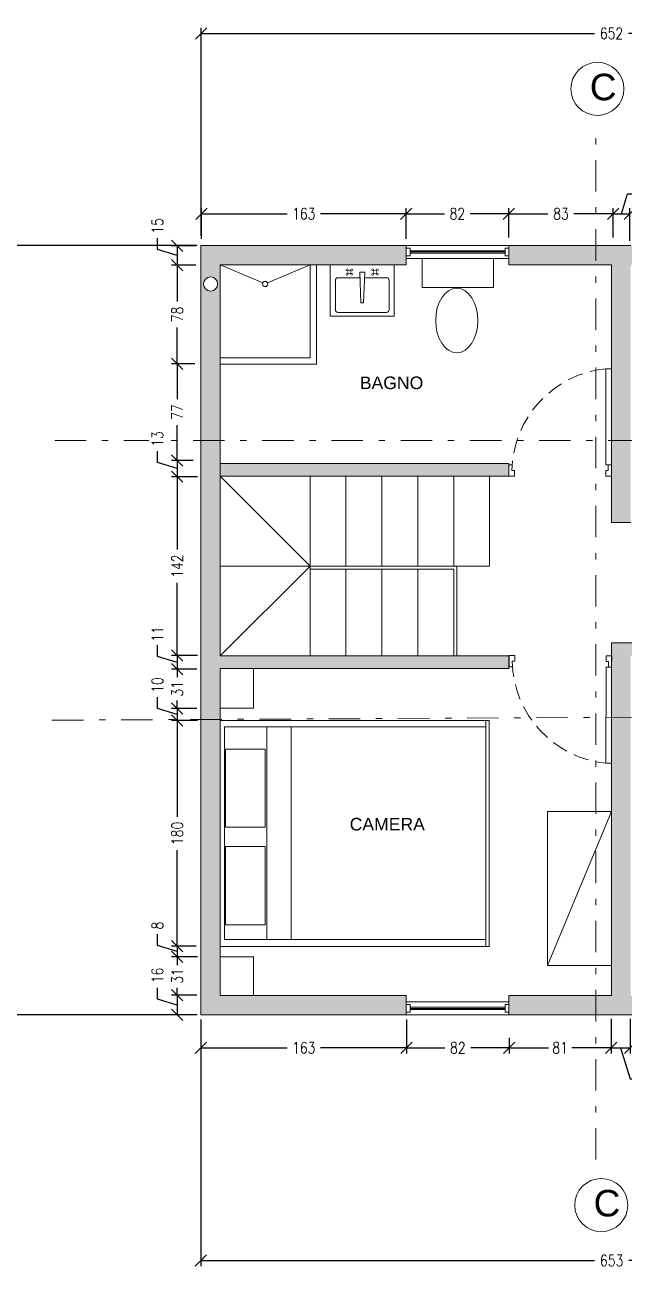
# Model space of a CAD drawing. Header units: inches. Extents: x 27 to 89.7, y 4.6 to 30.4.
# Drawn here: x 69.45 to 78.97, y 8.64 to 28.44 of the extents above; entities that cross this region are included whole.
import ezdxf

# ---------------------------------------------------------------- set-up
doc = ezdxf.new("R2010")
doc.units = ezdxf.units.IN
doc.header["$MEASUREMENT"] = 0
doc.linetypes.add('DASHDOT', pattern=[1, 0.5, -0.25, 0, -0.25])
doc.linetypes.add('HIDDEN', pattern=[0.375, 0.25, -0.125])
doc.layers.get('DEFPOINTS').update_dxf_attribs({"color": 210})
doc.styles.add('E-ROMANS', font='romans.shx', dxfattribs={"width": 0.8})
doc.styles.get("Standard").update_dxf_attribs({"font": 'Arial.ttf'})
doc.dimstyles.new('Copy of E-0050_TICK_18', dxfattribs={"dimscale": 0.001, "dimtxt": 90, "dimasz": 90, "dimexe": 45, "dimexo": 30, "dimgap": 45, "dimtad": 0, "dimlfac": 50, "dimzin": 0, "dimdsep": 46, "dimtxsty": 'E-ROMANS', "dimblk": 'OBLIQUE', "dimblk1": 'OBLIQUE', "dimblk2": 'OBLIQUE', "dimcen": 45, "dimclrd": 256, "dimclre": 256, "dimclrt": 256, "dimadec": 0, "dimazin": 0, "dimtfac": 1, "dimtmove": 1, "dimatfit": 3, "dimldrblk": 'OPEN90', "dimfxl": 1, "dimtfill": 1, "dimtolj": 1, "dimtzin": 0, "dimarcsym": 0})

# ---------------------------------------------------------------- blocks, each defined once
blk = doc.blocks.new('_Oblique')
at = {"color": 0, "linetype": 'ByBlock', "lineweight": -2}
blk.add_line((-0.5, -0.5), (0.5, 0.5), dxfattribs=at)
blk = doc.blocks.new('*D88')
at = {"lineweight": -2, "transparency": 16777216}
for p, q in [((72.188, 24.927), (68.166, 24.927)), ((68.256, 24.927), (68.256, 19.084)), ((68.256, 12.69), (68.256, 18.533)), ((72.188, 12.69), (68.166, 12.69))]:
    blk.add_line(p, q, dxfattribs=at)
at = {"layer": 'DEFPOINTS', "color": 0, "transparency": 16777216}
for p in [(68.256, 24.927), (72.248, 24.927), (72.248, 12.69)]:
    blk.add_point(p, dxfattribs=at)
at = {"lineweight": -2, "transparency": 16777216, "xscale": 0.18, "yscale": 0.18, "zscale": 0.18}
for p, rotation in [((68.256, 24.927), 90), ((68.256, 12.69), 270)]:
    blk.add_blockref('_Oblique', p, dxfattribs=dict(at, rotation=rotation))
at = {"lineweight": 5, "transparency": 16777216, "insert": (68.256, 18.809), "char_height": 0.18, "attachment_point": 5, "rotation": 90, "style": 'E-ROMANS', "bg_fill": 3, "box_fill_scale": 1.25, "bg_fill_color": 256, "bg_fill_true_color": 13158600, "bg_fill_transparency": 0}
blk.add_mtext('\\A1;597', dxfattribs=at)
blk = doc.blocks.new('_Open90')
at = {"color": 0, "linetype": 'ByBlock', "lineweight": -2}
for p, q in [((0, 0), (-1, 0)), ((-0.5, 0.5), (0, 0)), ((0, 0), (-0.5, -0.5))]:
    blk.add_line(p, q, dxfattribs=at)
blk = doc.blocks.new('*D58')
at = {"lineweight": -2, "transparency": 16777216}
for p, q in [((71.556, 24.863), (71.556, 25.043)), ((71.871, 24.768), (71.556, 24.863)), ((72.166, 24.922), (71.781, 24.922)), ((71.871, 24.922), (71.871, 24.615)), ((72.166, 24.615), (71.781, 24.615))]:
    blk.add_line(p, q, dxfattribs=at)
at = {"layer": 'DEFPOINTS', "color": 0, "transparency": 16777216}
for p in [(72.226, 24.922), (71.871, 24.615), (72.226, 24.615)]:
    blk.add_point(p, dxfattribs=at)
at = {"lineweight": -2, "transparency": 16777216, "xscale": 0.18, "yscale": 0.18, "zscale": 0.18, "rotation": 270}
blk.add_blockref('_Oblique', (71.871, 24.615), dxfattribs=at)
at = {"lineweight": 5, "transparency": 16777216, "insert": (71.556, 25.239), "char_height": 0.18, "attachment_point": 5, "rotation": 90, "style": 'E-ROMANS', "bg_fill": 3, "box_fill_scale": 1.25, "bg_fill_color": 256, "bg_fill_true_color": 13158600, "bg_fill_transparency": 0}
blk.add_mtext('\\A1;15', dxfattribs=at)
at = {"lineweight": -2, "transparency": 16777216, "xscale": 0.18, "yscale": 0.18, "zscale": 0.18, "rotation": 90}
blk.add_blockref('_Oblique', (71.871, 24.922), dxfattribs=at)
blk = doc.blocks.new('*D59')
at = {"lineweight": -2, "transparency": 16777216}
for p, q in [((72.166, 24.615), (71.781, 24.615)), ((71.871, 24.615), (71.871, 24.037)), ((71.871, 23.046), (71.871, 23.624)), ((72.148, 23.046), (71.781, 23.046))]:
    blk.add_line(p, q, dxfattribs=at)
at = {"layer": 'DEFPOINTS', "color": 0, "transparency": 16777216}
for p in [(72.226, 24.615), (71.871, 23.046), (72.208, 23.046)]:
    blk.add_point(p, dxfattribs=at)
at = {"lineweight": -2, "transparency": 16777216, "xscale": 0.18, "yscale": 0.18, "zscale": 0.18}
for p, rotation in [((71.871, 24.615), 90), ((71.871, 23.046), 270)]:
    blk.add_blockref('_Oblique', p, dxfattribs=dict(at, rotation=rotation))
at = {"lineweight": 5, "transparency": 16777216, "insert": (71.871, 23.83), "char_height": 0.18, "attachment_point": 5, "rotation": 90, "style": 'E-ROMANS', "bg_fill": 3, "box_fill_scale": 1.25, "bg_fill_color": 256, "bg_fill_true_color": 13158600, "bg_fill_transparency": 0}
blk.add_mtext('\\A1;78', dxfattribs=at)
blk = doc.blocks.new('*D60')
at = {"lineweight": -2, "transparency": 16777216}
for p, q in [((72.148, 23.046), (71.781, 23.046)), ((71.871, 23.046), (71.871, 22.484)), ((71.871, 21.508), (71.871, 22.071)), ((72.123, 21.508), (71.781, 21.508))]:
    blk.add_line(p, q, dxfattribs=at)
at = {"layer": 'DEFPOINTS', "color": 0, "transparency": 16777216}
for p in [(72.208, 23.046), (71.871, 21.508), (72.183, 21.508)]:
    blk.add_point(p, dxfattribs=at)
at = {"lineweight": -2, "transparency": 16777216, "xscale": 0.18, "yscale": 0.18, "zscale": 0.18}
for p, rotation in [((71.871, 23.046), 90), ((71.871, 21.508), 270)]:
    blk.add_blockref('_Oblique', p, dxfattribs=dict(at, rotation=rotation))
at = {"lineweight": 5, "transparency": 16777216, "insert": (71.871, 22.277), "char_height": 0.18, "attachment_point": 5, "rotation": 90, "style": 'E-ROMANS', "bg_fill": 3, "box_fill_scale": 1.25, "bg_fill_color": 256, "bg_fill_true_color": 13158600, "bg_fill_transparency": 0}
blk.add_mtext('\\A1;77', dxfattribs=at)
blk = doc.blocks.new('*D61')
at = {"lineweight": -2, "transparency": 16777216}
for p, q in [((71.556, 21.474), (71.556, 21.654)), ((71.871, 21.379), (71.556, 21.474)), ((72.123, 21.508), (71.781, 21.508)), ((71.871, 21.508), (71.871, 21.25)), ((72.19, 21.25), (71.781, 21.25))]:
    blk.add_line(p, q, dxfattribs=at)
at = {"layer": 'DEFPOINTS', "color": 0, "transparency": 16777216}
for p in [(72.183, 21.508), (71.871, 21.25), (72.25, 21.25)]:
    blk.add_point(p, dxfattribs=at)
at = {"lineweight": -2, "transparency": 16777216, "xscale": 0.18, "yscale": 0.18, "zscale": 0.18, "rotation": 270}
blk.add_blockref('_Oblique', (71.871, 21.25), dxfattribs=at)
at = {"lineweight": 5, "transparency": 16777216, "insert": (71.556, 21.85), "char_height": 0.18, "attachment_point": 5, "rotation": 90, "style": 'E-ROMANS', "bg_fill": 3, "box_fill_scale": 1.25, "bg_fill_color": 256, "bg_fill_true_color": 13158600, "bg_fill_transparency": 0}
blk.add_mtext('\\A1;13', dxfattribs=at)
at = {"lineweight": -2, "transparency": 16777216, "xscale": 0.18, "yscale": 0.18, "zscale": 0.18, "rotation": 90}
blk.add_blockref('_Oblique', (71.871, 21.508), dxfattribs=at)
blk = doc.blocks.new('*D62')
at = {"lineweight": -2, "transparency": 16777216}
for p, q in [((72.19, 21.25), (71.781, 21.25)), ((71.871, 21.25), (71.871, 20.092)), ((71.871, 18.405), (71.871, 19.563)), ((72.19, 18.405), (71.781, 18.405))]:
    blk.add_line(p, q, dxfattribs=at)
at = {"layer": 'DEFPOINTS', "color": 0, "transparency": 16777216}
for p in [(72.25, 21.25), (71.871, 18.405), (72.25, 18.405)]:
    blk.add_point(p, dxfattribs=at)
at = {"lineweight": -2, "transparency": 16777216, "xscale": 0.18, "yscale": 0.18, "zscale": 0.18}
for p, rotation in [((71.871, 21.25), 90), ((71.871, 18.405), 270)]:
    blk.add_blockref('_Oblique', p, dxfattribs=dict(at, rotation=rotation))
at = {"lineweight": 5, "transparency": 16777216, "insert": (71.871, 19.827), "char_height": 0.18, "attachment_point": 5, "rotation": 90, "style": 'E-ROMANS', "bg_fill": 3, "box_fill_scale": 1.25, "bg_fill_color": 256, "bg_fill_true_color": 13158600, "bg_fill_transparency": 0}
blk.add_mtext('\\A1;142', dxfattribs=at)
blk = doc.blocks.new('*D63')
at = {"lineweight": -2, "transparency": 16777216}
for p, q in [((71.556, 18.39), (71.556, 18.57)), ((71.871, 18.296), (71.556, 18.39)), ((72.19, 18.405), (71.781, 18.405)), ((71.871, 18.405), (71.871, 18.187)), ((72.181, 18.187), (71.781, 18.187))]:
    blk.add_line(p, q, dxfattribs=at)
at = {"layer": 'DEFPOINTS', "color": 0, "transparency": 16777216}
for p in [(72.25, 18.405), (71.871, 18.187), (72.241, 18.187)]:
    blk.add_point(p, dxfattribs=at)
at = {"lineweight": -2, "transparency": 16777216, "xscale": 0.18, "yscale": 0.18, "zscale": 0.18, "rotation": 270}
blk.add_blockref('_Oblique', (71.871, 18.187), dxfattribs=at)
at = {"lineweight": 5, "transparency": 16777216, "insert": (71.556, 18.746), "char_height": 0.18, "attachment_point": 5, "rotation": 90, "style": 'E-ROMANS', "bg_fill": 3, "box_fill_scale": 1.25, "bg_fill_color": 256, "bg_fill_true_color": 13158600, "bg_fill_transparency": 0}
blk.add_mtext('\\A1;11', dxfattribs=at)
at = {"lineweight": -2, "transparency": 16777216, "xscale": 0.18, "yscale": 0.18, "zscale": 0.18, "rotation": 90}
blk.add_blockref('_Oblique', (71.871, 18.405), dxfattribs=at)
blk = doc.blocks.new('*D64')
at = {"lineweight": -2, "transparency": 16777216}
for p, q in [((72.181, 18.187), (71.781, 18.187)), ((71.871, 18.187), (71.871, 18.061)), ((71.871, 17.563), (71.871, 17.689)), ((72.181, 17.563), (71.781, 17.563))]:
    blk.add_line(p, q, dxfattribs=at)
at = {"layer": 'DEFPOINTS', "color": 0, "transparency": 16777216}
for p in [(72.241, 18.187), (71.871, 17.563), (72.241, 17.563)]:
    blk.add_point(p, dxfattribs=at)
at = {"lineweight": -2, "transparency": 16777216, "xscale": 0.18, "yscale": 0.18, "zscale": 0.18}
for p, rotation in [((71.871, 18.187), 90), ((71.871, 17.563), 270)]:
    blk.add_blockref('_Oblique', p, dxfattribs=dict(at, rotation=rotation))
at = {"lineweight": 5, "transparency": 16777216, "insert": (71.871, 17.875), "char_height": 0.18, "attachment_point": 5, "rotation": 90, "style": 'E-ROMANS', "bg_fill": 3, "box_fill_scale": 1.25, "bg_fill_color": 256, "bg_fill_true_color": 13158600, "bg_fill_transparency": 0}
blk.add_mtext('\\A1;31', dxfattribs=at)
blk = doc.blocks.new('*D65')
at = {"lineweight": -2, "transparency": 16777216}
for p, q in [((71.556, 17.561), (71.556, 17.741)), ((71.871, 17.466), (71.556, 17.561)), ((72.181, 17.563), (71.781, 17.563)), ((71.871, 17.563), (71.871, 17.37)), ((72.19, 17.37), (71.781, 17.37))]:
    blk.add_line(p, q, dxfattribs=at)
at = {"layer": 'DEFPOINTS', "color": 0, "transparency": 16777216}
for p in [(72.241, 17.563), (71.871, 17.37), (72.25, 17.37)]:
    blk.add_point(p, dxfattribs=at)
at = {"lineweight": -2, "transparency": 16777216, "xscale": 0.18, "yscale": 0.18, "zscale": 0.18}
for p, rotation in [((71.871, 17.563), 90), ((71.871, 17.37), 270)]:
    blk.add_blockref('_Oblique', p, dxfattribs=dict(at, rotation=rotation))
at = {"lineweight": 5, "transparency": 16777216, "insert": (71.556, 17.937), "char_height": 0.18, "attachment_point": 5, "rotation": 90, "style": 'E-ROMANS', "bg_fill": 3, "box_fill_scale": 1.25, "bg_fill_color": 256, "bg_fill_true_color": 13158600, "bg_fill_transparency": 0}
blk.add_mtext('\\A1;10', dxfattribs=at)
blk = doc.blocks.new('*D66')
at = {"lineweight": -2, "transparency": 16777216}
for p, q in [((72.19, 17.37), (71.781, 17.37)), ((71.871, 17.37), (71.871, 15.839)), ((71.871, 13.779), (71.871, 15.31)), ((72.173, 13.779), (71.781, 13.779))]:
    blk.add_line(p, q, dxfattribs=at)
at = {"layer": 'DEFPOINTS', "color": 0, "transparency": 16777216}
for p in [(72.25, 17.37), (71.871, 13.779), (72.233, 13.779)]:
    blk.add_point(p, dxfattribs=at)
at = {"lineweight": -2, "transparency": 16777216, "xscale": 0.18, "yscale": 0.18, "zscale": 0.18}
for p, rotation in [((71.871, 17.37), 90), ((71.871, 13.779), 270)]:
    blk.add_blockref('_Oblique', p, dxfattribs=dict(at, rotation=rotation))
at = {"lineweight": 5, "transparency": 16777216, "insert": (71.871, 15.575), "char_height": 0.18, "attachment_point": 5, "rotation": 90, "style": 'E-ROMANS', "bg_fill": 3, "box_fill_scale": 1.25, "bg_fill_color": 256, "bg_fill_true_color": 13158600, "bg_fill_transparency": 0}
blk.add_mtext('\\A1;180', dxfattribs=at)
blk = doc.blocks.new('*D67')
at = {"lineweight": -2, "transparency": 16777216}
for p, q in [((71.556, 13.79), (71.556, 13.97)), ((71.871, 13.779), (71.871, 13.959)), ((71.871, 13.695), (71.556, 13.79)), ((72.173, 13.779), (71.781, 13.779)), ((71.871, 13.779), (71.871, 13.612)), ((71.871, 13.779), (71.871, 13.612)), ((72.19, 13.612), (71.781, 13.612)), ((71.871, 13.612), (71.871, 13.432))]:
    blk.add_line(p, q, dxfattribs=at)
at = {"layer": 'DEFPOINTS', "color": 0, "transparency": 16777216}
for p in [(72.233, 13.779), (71.871, 13.612), (72.25, 13.612)]:
    blk.add_point(p, dxfattribs=at)
at = {"lineweight": -2, "transparency": 16777216, "xscale": 0.18, "yscale": 0.18, "zscale": 0.18}
for p, rotation in [((71.871, 13.779), 270), ((71.871, 13.612), 90)]:
    blk.add_blockref('_Oblique', p, dxfattribs=dict(at, rotation=rotation))
at = {"lineweight": 5, "transparency": 16777216, "insert": (71.556, 14.108), "char_height": 0.18, "attachment_point": 5, "rotation": 90, "style": 'E-ROMANS', "bg_fill": 3, "box_fill_scale": 1.25, "bg_fill_color": 256, "bg_fill_true_color": 13158600, "bg_fill_transparency": 0}
blk.add_mtext('\\A1;8', dxfattribs=at)
blk = doc.blocks.new('*D68')
at = {"lineweight": -2, "transparency": 16777216}
for p, q in [((72.19, 13.612), (71.781, 13.612)), ((71.871, 13.612), (71.871, 13.492)), ((71.871, 13), (71.871, 13.12)), ((72.181, 13), (71.781, 13))]:
    blk.add_line(p, q, dxfattribs=at)
at = {"layer": 'DEFPOINTS', "color": 0, "transparency": 16777216}
for p in [(72.25, 13.612), (71.871, 13), (72.241, 13)]:
    blk.add_point(p, dxfattribs=at)
at = {"lineweight": -2, "transparency": 16777216, "xscale": 0.18, "yscale": 0.18, "zscale": 0.18}
for p, rotation in [((71.871, 13.612), 90), ((71.871, 13), 270)]:
    blk.add_blockref('_Oblique', p, dxfattribs=dict(at, rotation=rotation))
at = {"lineweight": 5, "transparency": 16777216, "insert": (71.871, 13.306), "char_height": 0.18, "attachment_point": 5, "rotation": 90, "style": 'E-ROMANS', "bg_fill": 3, "box_fill_scale": 1.25, "bg_fill_color": 256, "bg_fill_true_color": 13158600, "bg_fill_transparency": 0}
blk.add_mtext('\\A1;31', dxfattribs=at)
blk = doc.blocks.new('*D69')
at = {"lineweight": -2, "transparency": 16777216}
for p, q in [((71.556, 12.939), (71.556, 13.119)), ((71.871, 12.845), (71.556, 12.939)), ((72.181, 13), (71.781, 13)), ((71.871, 13), (71.871, 12.69)), ((72.181, 12.69), (71.781, 12.69))]:
    blk.add_line(p, q, dxfattribs=at)
at = {"layer": 'DEFPOINTS', "color": 0, "transparency": 16777216}
for p in [(72.241, 13), (71.871, 12.69), (72.241, 12.69)]:
    blk.add_point(p, dxfattribs=at)
at = {"lineweight": -2, "transparency": 16777216, "xscale": 0.18, "yscale": 0.18, "zscale": 0.18, "rotation": 270}
blk.add_blockref('_Oblique', (71.871, 12.69), dxfattribs=at)
at = {"lineweight": 5, "transparency": 16777216, "insert": (71.556, 13.316), "char_height": 0.18, "attachment_point": 5, "rotation": 90, "style": 'E-ROMANS', "bg_fill": 3, "box_fill_scale": 1.25, "bg_fill_color": 256, "bg_fill_true_color": 13158600, "bg_fill_transparency": 0}
blk.add_mtext('\\A1;16', dxfattribs=at)
at = {"lineweight": -2, "transparency": 16777216, "xscale": 0.18, "yscale": 0.18, "zscale": 0.18, "rotation": 90}
blk.add_blockref('_Oblique', (71.871, 13), dxfattribs=at)
blk = doc.blocks.new('*D70')
at = {"lineweight": -2, "transparency": 16777216}
for p, q in [((72.246, 12.611), (72.246, 8.689)), ((85.309, 12.611), (85.309, 8.689)), ((72.246, 8.779), (78.505, 8.779)), ((85.309, 8.779), (79.049, 8.779))]:
    blk.add_line(p, q, dxfattribs=at)
at = {"layer": 'DEFPOINTS', "color": 0, "transparency": 16777216}
for p in [(72.246, 12.671), (85.309, 12.671), (85.309, 8.779)]:
    blk.add_point(p, dxfattribs=at)
at = {"lineweight": -2, "transparency": 16777216, "xscale": 0.18, "yscale": 0.18, "zscale": 0.18, "rotation": 180}
blk.add_blockref('_Oblique', (72.246, 8.779), dxfattribs=at)
at = {"lineweight": -2, "transparency": 16777216, "xscale": 0.18, "yscale": 0.18, "zscale": 0.18}
blk.add_blockref('_Oblique', (85.309, 8.779), dxfattribs=at)
at = {"lineweight": 5, "transparency": 16777216, "insert": (78.777, 8.779), "char_height": 0.18, "attachment_point": 5, "style": 'E-ROMANS', "bg_fill": 3, "box_fill_scale": 1.25, "bg_fill_color": 256, "bg_fill_true_color": 13158600, "bg_fill_transparency": 0}
blk.add_mtext('\\A1;653', dxfattribs=at)
blk = doc.blocks.new('*D71')
at = {"lineweight": -2, "transparency": 16777216}
for p, q in [((72.248, 12.617), (72.248, 12.074)), ((75.516, 12.617), (75.516, 12.074)), ((72.248, 12.164), (73.617, 12.164)), ((75.516, 12.164), (74.146, 12.164))]:
    blk.add_line(p, q, dxfattribs=at)
at = {"layer": 'DEFPOINTS', "color": 0, "transparency": 16777216}
for p in [(72.248, 12.677), (75.516, 12.677), (75.516, 12.164)]:
    blk.add_point(p, dxfattribs=at)
at = {"lineweight": -2, "transparency": 16777216, "xscale": 0.18, "yscale": 0.18, "zscale": 0.18, "rotation": 180}
blk.add_blockref('_Oblique', (72.248, 12.164), dxfattribs=at)
at = {"lineweight": -2, "transparency": 16777216, "xscale": 0.18, "yscale": 0.18, "zscale": 0.18}
blk.add_blockref('_Oblique', (75.516, 12.164), dxfattribs=at)
at = {"lineweight": 5, "transparency": 16777216, "insert": (73.882, 12.164), "char_height": 0.18, "attachment_point": 5, "style": 'E-ROMANS', "bg_fill": 3, "box_fill_scale": 1.25, "bg_fill_color": 256, "bg_fill_true_color": 13158600, "bg_fill_transparency": 0}
blk.add_mtext('\\A1;163', dxfattribs=at)
blk = doc.blocks.new('*D72')
at = {"lineweight": -2, "transparency": 16777216}
for p, q in [((75.516, 12.617), (75.516, 12.074)), ((77.147, 12.324), (77.147, 12.074)), ((75.516, 12.164), (76.125, 12.164)), ((77.147, 12.164), (76.538, 12.164))]:
    blk.add_line(p, q, dxfattribs=at)
at = {"layer": 'DEFPOINTS', "color": 0, "transparency": 16777216}
for p in [(75.516, 12.677), (77.147, 12.384), (77.147, 12.164)]:
    blk.add_point(p, dxfattribs=at)
at = {"lineweight": -2, "transparency": 16777216, "xscale": 0.18, "yscale": 0.18, "zscale": 0.18, "rotation": 180}
blk.add_blockref('_Oblique', (75.516, 12.164), dxfattribs=at)
at = {"lineweight": -2, "transparency": 16777216, "xscale": 0.18, "yscale": 0.18, "zscale": 0.18}
blk.add_blockref('_Oblique', (77.147, 12.164), dxfattribs=at)
at = {"lineweight": 5, "transparency": 16777216, "insert": (76.331, 12.164), "char_height": 0.18, "attachment_point": 5, "style": 'E-ROMANS', "bg_fill": 3, "box_fill_scale": 1.25, "bg_fill_color": 256, "bg_fill_true_color": 13158600, "bg_fill_transparency": 0}
blk.add_mtext('\\A1;82', dxfattribs=at)
blk = doc.blocks.new('*D73')
at = {"lineweight": -2, "transparency": 16777216}
for p, q in [((78.769, 12.627), (78.769, 12.074)), ((77.147, 12.324), (77.147, 12.074)), ((77.147, 12.164), (77.772, 12.164)), ((78.769, 12.164), (78.144, 12.164))]:
    blk.add_line(p, q, dxfattribs=at)
at = {"layer": 'DEFPOINTS', "color": 0, "transparency": 16777216}
for p in [(78.769, 12.687), (77.147, 12.384), (78.769, 12.164)]:
    blk.add_point(p, dxfattribs=at)
at = {"lineweight": -2, "transparency": 16777216, "xscale": 0.18, "yscale": 0.18, "zscale": 0.18, "rotation": 180}
blk.add_blockref('_Oblique', (77.147, 12.164), dxfattribs=at)
at = {"lineweight": -2, "transparency": 16777216, "xscale": 0.18, "yscale": 0.18, "zscale": 0.18}
blk.add_blockref('_Oblique', (78.769, 12.164), dxfattribs=at)
at = {"lineweight": 5, "transparency": 16777216, "insert": (77.958, 12.164), "char_height": 0.18, "attachment_point": 5, "style": 'E-ROMANS', "bg_fill": 3, "box_fill_scale": 1.25, "bg_fill_color": 256, "bg_fill_true_color": 13158600, "bg_fill_transparency": 0}
blk.add_mtext('\\A1;81', dxfattribs=at)
blk = doc.blocks.new('*D74')
at = {"lineweight": -2, "transparency": 16777216}
for p, q in [((78.769, 12.627), (78.769, 12.074)), ((79.072, 12.627), (79.072, 12.074)), ((78.769, 12.164), (79.072, 12.164)), ((78.92, 12.164), (79.069, 11.669)), ((79.069, 11.669), (79.249, 11.669))]:
    blk.add_line(p, q, dxfattribs=at)
at = {"layer": 'DEFPOINTS', "color": 0, "transparency": 16777216}
for p in [(78.769, 12.687), (79.072, 12.687), (79.072, 12.164)]:
    blk.add_point(p, dxfattribs=at)
at = {"lineweight": -2, "transparency": 16777216, "xscale": 0.18, "yscale": 0.18, "zscale": 0.18, "rotation": 180}
blk.add_blockref('_Oblique', (78.769, 12.164), dxfattribs=at)
at = {"lineweight": -2, "transparency": 16777216, "xscale": 0.18, "yscale": 0.18, "zscale": 0.18}
blk.add_blockref('_Oblique', (79.072, 12.164), dxfattribs=at)
at = {"lineweight": 5, "transparency": 16777216, "insert": (79.445, 11.669), "char_height": 0.18, "attachment_point": 5, "style": 'E-ROMANS', "bg_fill": 3, "box_fill_scale": 1.25, "bg_fill_color": 256, "bg_fill_true_color": 13158600, "bg_fill_transparency": 0}
blk.add_mtext('\\A1;15', dxfattribs=at)
blk = doc.blocks.new('*D49')
at = {"lineweight": -2, "transparency": 16777216}
for p, q in [((72.252, 25.082), (72.252, 28.392)), ((85.295, 25.082), (85.295, 28.392)), ((72.252, 28.302), (78.502, 28.302)), ((85.295, 28.302), (79.045, 28.302))]:
    blk.add_line(p, q, dxfattribs=at)
at = {"layer": 'DEFPOINTS', "color": 0, "transparency": 16777216}
for p in [(85.295, 28.302), (72.252, 25.022), (85.295, 25.022)]:
    blk.add_point(p, dxfattribs=at)
at = {"lineweight": -2, "transparency": 16777216, "xscale": 0.18, "yscale": 0.18, "zscale": 0.18, "rotation": 180}
blk.add_blockref('_Oblique', (72.252, 28.302), dxfattribs=at)
at = {"lineweight": -2, "transparency": 16777216, "xscale": 0.18, "yscale": 0.18, "zscale": 0.18}
blk.add_blockref('_Oblique', (85.295, 28.302), dxfattribs=at)
at = {"lineweight": 5, "transparency": 16777216, "insert": (78.774, 28.302), "char_height": 0.18, "attachment_point": 5, "style": 'E-ROMANS', "bg_fill": 3, "box_fill_scale": 1.25, "bg_fill_color": 256, "bg_fill_true_color": 13158600, "bg_fill_transparency": 0}
blk.add_mtext('\\A1;652', dxfattribs=at)
blk = doc.blocks.new('*D50')
at = {"lineweight": -2, "transparency": 16777216}
for p, q in [((72.256, 25.031), (72.256, 25.522)), ((72.256, 25.432), (73.617, 25.432)), ((75.508, 25.432), (74.147, 25.432)), ((75.508, 25.031), (75.508, 25.522))]:
    blk.add_line(p, q, dxfattribs=at)
at = {"layer": 'DEFPOINTS', "color": 0, "transparency": 16777216}
for p in [(75.508, 25.432), (72.256, 24.971), (75.508, 24.971)]:
    blk.add_point(p, dxfattribs=at)
at = {"lineweight": -2, "transparency": 16777216, "xscale": 0.18, "yscale": 0.18, "zscale": 0.18, "rotation": 180}
blk.add_blockref('_Oblique', (72.256, 25.432), dxfattribs=at)
at = {"lineweight": -2, "transparency": 16777216, "xscale": 0.18, "yscale": 0.18, "zscale": 0.18}
blk.add_blockref('_Oblique', (75.508, 25.432), dxfattribs=at)
at = {"lineweight": 5, "transparency": 16777216, "insert": (73.882, 25.432), "char_height": 0.18, "attachment_point": 5, "style": 'E-ROMANS', "bg_fill": 3, "box_fill_scale": 1.25, "bg_fill_color": 256, "bg_fill_true_color": 13158600, "bg_fill_transparency": 0}
blk.add_mtext('\\A1;163', dxfattribs=at)
blk = doc.blocks.new('*D51')
at = {"lineweight": -2, "transparency": 16777216}
for p, q in [((75.508, 25.031), (75.508, 25.522)), ((75.508, 25.432), (76.117, 25.432)), ((77.14, 25.432), (76.53, 25.432)), ((77.14, 25.055), (77.14, 25.522))]:
    blk.add_line(p, q, dxfattribs=at)
at = {"layer": 'DEFPOINTS', "color": 0, "transparency": 16777216}
for p in [(77.14, 25.432), (75.508, 24.971), (77.14, 24.995)]:
    blk.add_point(p, dxfattribs=at)
at = {"lineweight": -2, "transparency": 16777216, "xscale": 0.18, "yscale": 0.18, "zscale": 0.18, "rotation": 180}
blk.add_blockref('_Oblique', (75.508, 25.432), dxfattribs=at)
at = {"lineweight": -2, "transparency": 16777216, "xscale": 0.18, "yscale": 0.18, "zscale": 0.18}
blk.add_blockref('_Oblique', (77.14, 25.432), dxfattribs=at)
at = {"lineweight": 5, "transparency": 16777216, "insert": (76.324, 25.432), "char_height": 0.18, "attachment_point": 5, "style": 'E-ROMANS', "bg_fill": 3, "box_fill_scale": 1.25, "bg_fill_color": 256, "bg_fill_true_color": 13158600, "bg_fill_transparency": 0}
blk.add_mtext('\\A1;82', dxfattribs=at)
blk = doc.blocks.new('*D52')
at = {"lineweight": -2, "transparency": 16777216}
for p, q in [((77.14, 25.055), (77.14, 25.522)), ((77.14, 25.432), (77.763, 25.432)), ((78.8, 25.432), (78.176, 25.432)), ((78.8, 25.055), (78.8, 25.522))]:
    blk.add_line(p, q, dxfattribs=at)
at = {"layer": 'DEFPOINTS', "color": 0, "transparency": 16777216}
for p in [(78.8, 25.432), (77.14, 24.995), (78.8, 24.995)]:
    blk.add_point(p, dxfattribs=at)
at = {"lineweight": -2, "transparency": 16777216, "xscale": 0.18, "yscale": 0.18, "zscale": 0.18, "rotation": 180}
blk.add_blockref('_Oblique', (77.14, 25.432), dxfattribs=at)
at = {"lineweight": -2, "transparency": 16777216, "xscale": 0.18, "yscale": 0.18, "zscale": 0.18}
blk.add_blockref('_Oblique', (78.8, 25.432), dxfattribs=at)
at = {"lineweight": 5, "transparency": 16777216, "insert": (77.97, 25.432), "char_height": 0.18, "attachment_point": 5, "style": 'E-ROMANS', "bg_fill": 3, "box_fill_scale": 1.25, "bg_fill_color": 256, "bg_fill_true_color": 13158600, "bg_fill_transparency": 0}
blk.add_mtext('\\A1;83', dxfattribs=at)
blk = doc.blocks.new('*D53')
at = {"lineweight": -2, "transparency": 16777216}
for p, q in [((78.933, 25.432), (79.028, 25.747)), ((79.028, 25.747), (79.208, 25.747)), ((78.8, 25.055), (78.8, 25.522)), ((78.8, 25.432), (79.067, 25.432)), ((79.067, 25.002), (79.067, 25.522))]:
    blk.add_line(p, q, dxfattribs=at)
at = {"layer": 'DEFPOINTS', "color": 0, "transparency": 16777216}
for p in [(79.067, 25.432), (78.8, 24.995), (79.067, 24.942)]:
    blk.add_point(p, dxfattribs=at)
at = {"lineweight": -2, "transparency": 16777216, "xscale": 0.18, "yscale": 0.18, "zscale": 0.18, "rotation": 180}
blk.add_blockref('_Oblique', (78.8, 25.432), dxfattribs=at)
at = {"lineweight": 5, "transparency": 16777216, "insert": (79.404, 25.747), "char_height": 0.18, "attachment_point": 5, "style": 'E-ROMANS', "bg_fill": 3, "box_fill_scale": 1.25, "bg_fill_color": 256, "bg_fill_true_color": 13158600, "bg_fill_transparency": 0}
blk.add_mtext('\\A1;13', dxfattribs=at)
at = {"lineweight": -2, "transparency": 16777216, "xscale": 0.18, "yscale": 0.18, "zscale": 0.18}
blk.add_blockref('_Oblique', (79.067, 25.432), dxfattribs=at)

msp = doc.modelspace()

# ---------------------------------------------------------------- hatches: boundary and pattern name
at = {"lineweight": 5}
h = msp.add_hatch(color=7, dxfattribs=at)
h.dxf.hatch_style = 1
h.set_gradient(color1=(51, 51, 51), color2=(51, 51, 51), tint=1)
h.paths.add_polyline_path([(72.513, 24.315, -1), (72.289, 24.315), (72.28, 21.827), (72.554, 21.827)], flags=16)
h.paths.add_polyline_path([(75.511, 24.927), (72.248, 24.927), (72.248, 21.827), (72.554, 21.827), (72.554, 24.621), (75.511, 24.621)])
h.paths.add_polyline_path([(72.513, 24.315, -1), (72.289, 24.315, -1)], flags=16)
h.paths.add_polyline_path([(78.525, 24.927), (77.143, 24.927), (77.143, 24.621), (78.525, 24.621)])
h.paths.add_polyline_path([(81.173, 24.927), (79.08, 24.927), (78.774, 24.927), (78.525, 24.927), (78.525, 24.621), (78.774, 24.621), (78.774, 21.826), (79.08, 21.826), (79.08, 24.621), (81.173, 24.621)])
h.paths.add_polyline_path([(79.08, 21.826), (78.774, 21.826), (78.774, 20.523), (79.08, 20.523), (79.08, 20.706)])
h.paths.add_polyline_path([(81.685, 24.927), (81.173, 24.927), (81.173, 24.621), (81.685, 24.621)])
h.paths.add_polyline_path([(85.301, 24.927), (83.317, 24.927), (83.317, 24.621), (84.995, 24.621), (84.995, 21.825), (85.301, 21.825)])
h.paths.add_polyline_path([(85.301, 21.825), (84.995, 21.825), (84.995, 21.372), (84.995, 18.197), (84.995, 17.577), (84.995, 17.452), (85.301, 17.454)])
h.paths.add_polyline_path([(84.995, 20.727), (81.173, 20.727), (81.173, 20.523), (84.995, 20.523)])
h.paths.add_polyline_path([(81.173, 20.727), (80.712, 20.727), (80.712, 20.706), (80.712, 20.523), (80.972, 20.523), (80.972, 20.236), (81.173, 20.236)])
h.paths.add_polyline_path([(85.301, 17.454), (84.995, 17.452), (84.995, 17.237), (84.995, 12.996), (83.317, 12.996), (83.317, 12.69), (85.301, 12.69)])
h.paths.add_polyline_path([(81.685, 12.996), (81.173, 12.996), (81.173, 12.69), (81.685, 12.69)])
h.paths.add_polyline_path([(81.173, 12.996), (79.08, 12.996), (79.08, 14.052), (79.08, 17.422), (78.774, 17.421), (78.774, 15.684), (78.774, 12.996), (78.525, 12.996), (78.525, 12.69), (81.173, 12.69)])
h.paths.add_polyline_path([(79.08, 18.197), (79.08, 18.404), (81.173, 18.404), (81.173, 18.605), (81.156, 18.605), (81.156, 18.605), (80.972, 18.605), (78.774, 18.605), (78.774, 18.401), (78.774, 18.217), (78.774, 18.197), (78.774, 17.421), (79.08, 17.422)])
h.paths.add_polyline_path([(78.525, 12.996), (77.143, 12.996), (77.143, 12.69), (78.525, 12.69)])
h.paths.add_polyline_path([(75.511, 12.996), (72.554, 12.996), (72.554, 13.778), (72.551, 13.778), (72.551, 17.369), (72.551, 17.389), (72.248, 17.387), (72.248, 12.69), (75.511, 12.69)])
h.paths.add_polyline_path([(72.554, 18.197), (77.143, 18.197), (77.143, 18.401), (72.554, 18.401), (72.554, 21.46), (72.554, 21.827), (72.248, 21.827), (72.248, 17.387), (72.554, 17.389)])
h.paths.add_polyline_path([(77.143, 21.44), (77.143, 21.46), (72.554, 21.46), (72.554, 21.256), (77.143, 21.256)], flags=17)
h = msp.add_hatch(color=7, dxfattribs=at)
h.dxf.hatch_style = 1
h.set_gradient(color1=(51, 51, 51), color2=(51, 51, 51), tint=1)
h.paths.add_polyline_path([(72.248, 21.827), (72.554, 21.827), (72.554, 24.621), (75.511, 24.621), (75.511, 24.927), (72.248, 24.927)])
h.paths.add_polyline_path([(72.289, 24.315, -1), (72.513, 24.315, -1)], flags=16)

# ---------------------------------------------------------------- linework, layer by layer
at = {"color": 7, "linetype": 'DASHDOT', "lineweight": 5}
for p, q in [((78.525, 10.385), (78.525, 26.643)), ((88.023, 21.825), (69.762, 21.827)), ((87.979, 17.467), (69.762, 17.375))]:
    msp.add_line(p, q, dxfattribs=at)
at = {"color": 7, "lineweight": 5}
for p, q in [((72.248, 24.927), (75.511, 24.927)), ((72.248, 12.69), (72.248, 24.927)), ((75.511, 24.621), (75.511, 24.927)), ((77.143, 24.927), (75.511, 24.927)), ((75.511, 24.886), (75.573, 24.886)), ((75.511, 24.764), (75.573, 24.764)), ((75.573, 24.845), (77.082, 24.845)), ((75.573, 24.825), (77.082, 24.825)), ((75.573, 24.805), (77.082, 24.805)), ((77.082, 24.886), (77.143, 24.886)), ((77.082, 24.764), (77.143, 24.764)), ((77.143, 24.927), (78.774, 24.927)), ((77.143, 24.621), (77.143, 24.927)), ((78.774, 24.927), (79.08, 24.927)), ((72.554, 21.46), (72.554, 24.621)), ((72.554, 24.621), (75.511, 24.621)), ((73.23, 24.331), (72.554, 24.621)), ((73.305, 24.331), (73.982, 24.621)), ((73.982, 24.621), (73.982, 23.142)), ((74.084, 24.621), (74.084, 23.04)), ((74.3, 24.621), (74.3, 23.805)), ((75.32, 23.805), (75.32, 24.621)), ((77.143, 24.723), (75.511, 24.723)), ((78.774, 24.621), (78.774, 20.523)), ((74.384, 24.373), (74.384, 23.904)), ((74.775, 24.414), (74.424, 24.414)), ((75.199, 24.414), (74.849, 24.414)), ((75.24, 23.904), (75.24, 24.373)), ((74.3, 23.805), (75.32, 23.805)), ((74.424, 23.863), (75.199, 23.863)), ((72.554, 23.142), (73.982, 23.142)), ((74.084, 23.04), (72.554, 23.04)), ((72.554, 18.401), (72.554, 21.46)), ((77.143, 21.46), (72.554, 21.46)), ((77.143, 21.46), (77.143, 21.256)), ((77.143, 21.256), (72.554, 21.256)), ((73.982, 19.828), (72.554, 21.256)), ((73.982, 19.828), (73.982, 21.256)), ((74.553, 19.828), (74.553, 21.256)), ((75.124, 19.828), (75.124, 21.256)), ((75.695, 19.828), (75.695, 21.256)), ((76.266, 19.828), (76.266, 21.256)), ((76.837, 19.828), (76.837, 21.256)), ((78.774, 20.523), (79.08, 20.523)), ((73.982, 19.828), (72.554, 19.828)), ((72.554, 19.828), (74.693, 19.828)), ((73.982, 19.828), (72.554, 18.401)), ((73.982, 19.828), (73.982, 18.401)), ((73.982, 19.777), (73.982, 19.828)), ((76.317, 19.828), (76.837, 19.828)), ((74.553, 19.777), (74.553, 18.401)), ((75.124, 19.777), (75.124, 18.401)), ((75.695, 19.777), (75.695, 18.401)), ((76.266, 19.777), (76.266, 18.401)), ((77.143, 18.401), (72.554, 18.401)), ((78.774, 18.197), (78.774, 18.404)), ((77.143, 18.197), (72.554, 18.197)), ((72.554, 18.197), (72.554, 12.996)), ((73.084, 18.197), (73.084, 17.569)), ((78.774, 15.684), (78.774, 18.197)), ((72.554, 17.566), (73.084, 17.566)), ((72.551, 13.778), (72.551, 17.369)), ((72.551, 17.369), (76.832, 17.369)), ((76.779, 13.778), (76.779, 17.369)), ((76.832, 17.369), (76.832, 13.778)), ((77.755, 13.474), (78.774, 15.921)), ((78.774, 12.996), (78.774, 15.684)), ((76.832, 13.778), (72.551, 13.778)), ((72.556, 13.609), (73.086, 13.609)), ((73.085, 12.998), (73.085, 13.61)), ((75.511, 12.996), (72.554, 12.996)), ((75.511, 12.69), (75.511, 12.996)), ((77.143, 12.894), (75.511, 12.894)), ((77.143, 12.69), (77.143, 12.996)), ((77.143, 12.996), (78.774, 12.996)), ((72.248, 12.69), (75.511, 12.69)), ((75.511, 12.853), (75.573, 12.853)), ((75.511, 12.731), (75.573, 12.731)), ((77.143, 12.69), (75.511, 12.69)), ((75.573, 12.813), (77.082, 12.813)), ((75.573, 12.792), (77.082, 12.792)), ((75.573, 12.772), (77.082, 12.772)), ((77.082, 12.853), (77.143, 12.853)), ((77.082, 12.731), (77.143, 12.731)), ((77.143, 12.69), (85.301, 12.69))]:
    msp.add_line(p, q, dxfattribs=at)
at = {"color": 7, "lineweight": 5, "ltscale": 0.001}
for p, q in [((75.573, 24.886), (75.573, 24.764)), ((77.082, 24.886), (77.082, 24.764)), ((75.573, 12.731), (75.573, 12.853)), ((77.082, 12.731), (77.082, 12.853))]:
    msp.add_line(p, q, dxfattribs=at)
at = {"lineweight": 0}
for p, q in [((78.682, 21.437), (78.682, 22.967)), ((78.682, 22.967), (78.772, 22.967)), ((78.772, 22.967), (78.772, 21.437)), ((77.142, 21.437), (77.141, 21.258)), ((77.192, 21.437), (77.142, 21.437)), ((78.772, 21.437), (78.682, 21.437)), ((78.722, 21.347), (78.722, 21.437)), ((78.722, 21.437), (78.772, 21.437)), ((78.772, 21.437), (78.772, 21.258)), ((77.142, 21.257), (77.232, 21.257)), ((77.232, 21.347), (77.192, 21.347)), ((77.232, 21.257), (77.232, 21.347)), ((78.682, 21.257), (78.682, 21.347)), ((78.682, 21.347), (78.722, 21.347)), ((78.772, 21.257), (78.682, 21.257)), ((77.147, 18.403), (77.237, 18.403)), ((77.147, 18.223), (77.147, 18.401)), ((77.197, 18.223), (77.147, 18.223)), ((77.237, 18.313), (77.197, 18.313)), ((77.237, 18.403), (77.237, 18.313)), ((78.687, 18.221), (78.686, 16.691)), ((78.777, 18.401), (78.687, 18.401)), ((78.687, 18.401), (78.687, 18.311)), ((78.687, 18.311), (78.727, 18.311)), ((78.777, 18.221), (78.687, 18.221)), ((78.727, 18.311), (78.727, 18.221)), ((78.727, 18.221), (78.777, 18.221)), ((78.776, 16.691), (78.777, 18.221)), ((78.777, 18.221), (78.778, 18.4)), ((78.686, 16.691), (78.776, 16.691))]:
    msp.add_line(p, q, dxfattribs=at)
at = {"color": 7, "lineweight": 5, "const_width": 0.0102}
for points in [[(74.586, 24.541, 1), (74.555, 24.541, 1)], [(74.644, 24.555, 1), (74.644, 24.524, 1)], [(74.994, 24.541, 1), (74.963, 24.541, 1)], [(75.052, 24.555, 1), (75.052, 24.524, 1)], [(74.586, 24.47, -1), (74.555, 24.47, -1)], [(74.582, 24.505, 1), (74.633, 24.505, 1)], [(74.644, 24.456, -1), (74.644, 24.486, -1)], [(74.994, 24.47, -1), (74.963, 24.47, -1)], [(74.99, 24.505, 1), (75.041, 24.505, 1)], [(75.052, 24.456, -1), (75.052, 24.486, -1)]]:
    msp.add_lwpolyline(points, format="xyb", close=True, dxfattribs=at)
at = {"lineweight": 0}
msp.add_lwpolyline([(75.764, 24.723), (76.898, 24.723), (76.898, 24.257), (75.764, 24.257)], close=True, dxfattribs=at)
at = {"color": 7, "lineweight": 5}
for points in [[(77.143, 24.621), (78.774, 24.621)], [(76.317, 18.401), (76.317, 19.828), (73.982, 19.828)], [(76.266, 18.401), (76.266, 19.777), (73.982, 19.777)], [(78.774, 18.401), (78.774, 18.605), (81.176, 18.605), (81.176, 18.605)], [(77.143, 18.401), (77.143, 18.197)], [(78.774, 13.474), (77.755, 13.474), (77.755, 15.921), (78.774, 15.921)]]:
    msp.add_lwpolyline(points, dxfattribs=at)
for points in [[(74.791, 24.016), (74.832, 24.016), (74.853, 24.505), (74.771, 24.505)], [(76.779, 13.887), (72.62, 13.887), (72.62, 17.269), (76.779, 17.269)], [(73.681, 13.887), (73.293, 13.887), (73.293, 17.269), (73.681, 17.269)], [(73.271, 15.673), (72.64, 15.673), (72.64, 16.917), (73.271, 16.917)], [(73.271, 14.121), (72.64, 14.121), (72.64, 15.366), (73.271, 15.366)]]:
    msp.add_lwpolyline(points, close=True, dxfattribs=at)
for centre, radius in [((78.55, 27.419), 0.422), ((72.401, 24.315), 0.112), ((73.268, 24.315), 0.0408), ((78.612, 9.663), 0.422)]:
    msp.add_circle(centre, radius, dxfattribs=at)
for centre, start, end in [((74.424, 24.373), 90, 180), ((75.199, 24.373), 0, 90), ((74.424, 23.904), 180, 270), ((75.199, 23.904), 270, 0)]:
    msp.add_arc(centre, 0.0408, start, end, dxfattribs=at)
at = {"linetype": 'HIDDEN', "lineweight": 0}
for centre, start, end in [((78.851, 21.316), 95.8564, 178.9335), ((78.857, 18.342), 181.0166, 264.0936)]:
    msp.add_arc(centre, 1.66, start, end, dxfattribs=at)
at = {"lineweight": 0}
msp.add_ellipse((76.315, 23.734), major_axis=(0, -0.512), ratio=0.656103, dxfattribs=at)

# ---------------------------------------------------------------- texts
at = {"color": 7, "lineweight": 5, "char_height": 0.422, "attachment_point": 1}
for insert in [(78.429, 27.66), (78.49, 9.904)]:
    msp.add_mtext_dynamic_manual_height_columns('C', width=2.13344, gutter_width=1, heights=[0], dxfattribs=dict(at, insert=insert))
at = {"char_height": 0.2, "attachment_point": 1}
for s, insert in [('BAGNO', (74.773, 22.843)), ('CAMERA', (74.612, 15.822))]:
    msp.add_mtext_dynamic_manual_height_columns(s, width=2.19783, gutter_width=1, heights=[0], dxfattribs=dict(at, insert=insert))

# ---------------------------------------------------------------- next in the draw order: dimensions: what is measured, and where the dimension line sits
at = {"lineweight": 5}
dim = msp.add_linear_dim(base=(68.256, 24.927), p1=(72.248, 12.69), p2=(72.248, 24.927), angle=90, text='597', dimstyle='Copy of E-0050_TICK_18', override={"dimscale": 0.002, "dimdec": 0}, dxfattribs=at)
dim.commit()
dim.dimension.update_dxf_attribs({"geometry": '*D88', "text_midpoint": (68.256, 18.809), "dimtype": 160})

# ---------------------------------------------------------------- next in the draw order: dimensions: what is measured, and where the dimension line sits
dim = msp.add_linear_dim(base=(71.871, 24.615), p1=(72.226, 24.922), p2=(72.226, 24.615), angle=90, dimstyle='Copy of E-0050_TICK_18', override={"dimscale": 0.002, "dimdec": 0}, dxfattribs=at)
dim.commit()
dim.dimension.update_dxf_attribs({"geometry": '*D58', "text_midpoint": (71.556, 25.133)})

# ---------------------------------------------------------------- next in the draw order: dimensions: what is measured, and where the dimension line sits
dim = msp.add_linear_dim(base=(85.295, 28.302), p1=(72.252, 25.022), p2=(85.295, 25.022), dimstyle='Copy of E-0050_TICK_18', override={"dimscale": 0.002, "dimdec": 0}, dxfattribs=at)
dim.commit()
dim.dimension.update_dxf_attribs({"geometry": '*D49', "text_midpoint": (78.774, 28.302)})
dim = msp.add_linear_dim(base=(71.871, 23.046), p1=(72.226, 24.615), p2=(72.208, 23.046), angle=90, dimstyle='Copy of E-0050_TICK_18', override={"dimscale": 0.002, "dimdec": 0}, dxfattribs=at)
dim.commit()
dim.dimension.update_dxf_attribs({"geometry": '*D59', "text_midpoint": (71.871, 23.83)})

# ---------------------------------------------------------------- next in the draw order: dimensions: what is measured, and where the dimension line sits
dim = msp.add_linear_dim(base=(75.508, 25.432), p1=(72.256, 24.971), p2=(75.508, 24.971), dimstyle='Copy of E-0050_TICK_18', override={"dimscale": 0.002, "dimdec": 0}, dxfattribs=at)
dim.commit()
dim.dimension.update_dxf_attribs({"geometry": '*D50', "text_midpoint": (73.882, 25.432)})
dim = msp.add_linear_dim(base=(71.871, 21.508), p1=(72.208, 23.046), p2=(72.183, 21.508), angle=90, dimstyle='Copy of E-0050_TICK_18', override={"dimscale": 0.002, "dimdec": 0}, dxfattribs=at)
dim.commit()
dim.dimension.update_dxf_attribs({"geometry": '*D60', "text_midpoint": (71.871, 22.277)})

# ---------------------------------------------------------------- next in the draw order: dimensions: what is measured, and where the dimension line sits
dim = msp.add_linear_dim(base=(77.14, 25.432), p1=(75.508, 24.971), p2=(77.14, 24.995), dimstyle='Copy of E-0050_TICK_18', override={"dimscale": 0.002, "dimdec": 0}, dxfattribs=at)
dim.commit()
dim.dimension.update_dxf_attribs({"geometry": '*D51', "text_midpoint": (76.324, 25.432)})
dim = msp.add_linear_dim(base=(71.871, 21.25), p1=(72.183, 21.508), p2=(72.25, 21.25), angle=90, dimstyle='Copy of E-0050_TICK_18', override={"dimscale": 0.002, "dimdec": 0}, dxfattribs=at)
dim.commit()
dim.dimension.update_dxf_attribs({"geometry": '*D61', "text_midpoint": (71.556, 21.744)})

# ---------------------------------------------------------------- next in the draw order: dimensions: what is measured, and where the dimension line sits
dim = msp.add_linear_dim(base=(78.8, 25.432), p1=(77.14, 24.995), p2=(78.8, 24.995), dimstyle='Copy of E-0050_TICK_18', override={"dimscale": 0.002, "dimdec": 0}, dxfattribs=at)
dim.commit()
dim.dimension.update_dxf_attribs({"geometry": '*D52', "text_midpoint": (77.97, 25.432)})
dim = msp.add_linear_dim(base=(71.871, 18.405), p1=(72.25, 21.25), p2=(72.25, 18.405), angle=90, dimstyle='Copy of E-0050_TICK_18', override={"dimscale": 0.002, "dimdec": 0}, dxfattribs=at)
dim.commit()
dim.dimension.update_dxf_attribs({"geometry": '*D62', "text_midpoint": (71.871, 19.827)})

# ---------------------------------------------------------------- next in the draw order: dimensions: what is measured, and where the dimension line sits
dim = msp.add_linear_dim(base=(79.067, 25.432), p1=(78.8, 24.995), p2=(79.067, 24.942), dimstyle='Copy of E-0050_TICK_18', override={"dimscale": 0.002, "dimdec": 0}, dxfattribs=at)
dim.commit()
dim.dimension.update_dxf_attribs({"geometry": '*D53', "text_midpoint": (79.298, 25.747)})
dim = msp.add_linear_dim(base=(71.871, 18.187), p1=(72.25, 18.405), p2=(72.241, 18.187), angle=90, dimstyle='Copy of E-0050_TICK_18', override={"dimscale": 0.002, "dimdec": 0}, dxfattribs=at)
dim.commit()
dim.dimension.update_dxf_attribs({"geometry": '*D63', "text_midpoint": (71.556, 18.66)})

# ---------------------------------------------------------------- next in the draw order: dimensions: what is measured, and where the dimension line sits
dim = msp.add_linear_dim(base=(71.871, 17.563), p1=(72.241, 18.187), p2=(72.241, 17.563), angle=90, dimstyle='Copy of E-0050_TICK_18', override={"dimscale": 0.002, "dimdec": 0}, dxfattribs=at)
dim.commit()
dim.dimension.update_dxf_attribs({"geometry": '*D64', "text_midpoint": (71.871, 17.875)})

# ---------------------------------------------------------------- next in the draw order: dimensions: what is measured, and where the dimension line sits
dim = msp.add_linear_dim(base=(71.871, 17.37), p1=(72.241, 17.563), p2=(72.25, 17.37), angle=90, dimstyle='Copy of E-0050_TICK_18', override={"dimscale": 0.002, "dimdec": 0}, dxfattribs=at)
dim.commit()
dim.dimension.update_dxf_attribs({"geometry": '*D65', "text_midpoint": (71.556, 17.831)})

# ---------------------------------------------------------------- next in the draw order: dimensions: what is measured, and where the dimension line sits
dim = msp.add_linear_dim(base=(71.871, 13.779), p1=(72.25, 17.37), p2=(72.233, 13.779), angle=90, dimstyle='Copy of E-0050_TICK_18', override={"dimscale": 0.002, "dimdec": 0}, dxfattribs=at)
dim.commit()
dim.dimension.update_dxf_attribs({"geometry": '*D66', "text_midpoint": (71.871, 15.575)})

# ---------------------------------------------------------------- next in the draw order: dimensions: what is measured, and where the dimension line sits
dim = msp.add_linear_dim(base=(71.871, 13.612), p1=(72.233, 13.779), p2=(72.25, 13.612), angle=90, dimstyle='Copy of E-0050_TICK_18', override={"dimscale": 0.002, "dimdec": 0}, dxfattribs=at)
dim.commit()
dim.dimension.update_dxf_attribs({"geometry": '*D67', "text_midpoint": (71.556, 14.06)})

# ---------------------------------------------------------------- next in the draw order: dimensions: what is measured, and where the dimension line sits
dim = msp.add_linear_dim(base=(71.871, 13), p1=(72.25, 13.612), p2=(72.241, 13), angle=90, dimstyle='Copy of E-0050_TICK_18', override={"dimscale": 0.002, "dimdec": 0}, dxfattribs=at)
dim.commit()
dim.dimension.update_dxf_attribs({"geometry": '*D68', "text_midpoint": (71.871, 13.306)})

# ---------------------------------------------------------------- next in the draw order: dimensions: what is measured, and where the dimension line sits
dim = msp.add_linear_dim(base=(71.87134, 12.68987), p1=(72.24123, 12.99992), p2=(72.24123, 12.68987), angle=90, dimstyle='Copy of E-0050_TICK_18', override={"dimscale": 0.002, "dimdec": 0}, dxfattribs=at)
dim.commit()
dim.dimension.update_dxf_attribs({"geometry": '*D69', "text_midpoint": (71.55634, 13.20939)})

# ---------------------------------------------------------------- next in the draw order: dimensions: what is measured, and where the dimension line sits
dim = msp.add_linear_dim(base=(85.309, 8.779), p1=(72.246, 12.671), p2=(85.309, 12.671), dimstyle='Copy of E-0050_TICK_18', override={"dimscale": 0.002, "dimdec": 0}, dxfattribs=at)
dim.commit()
dim.dimension.update_dxf_attribs({"geometry": '*D70', "text_midpoint": (78.777, 8.779)})

# ---------------------------------------------------------------- next in the draw order: dimensions: what is measured, and where the dimension line sits
dim = msp.add_linear_dim(base=(75.516, 12.164), p1=(72.248, 12.677), p2=(75.516, 12.677), dimstyle='Copy of E-0050_TICK_18', override={"dimscale": 0.002, "dimdec": 0}, dxfattribs=at)
dim.commit()
dim.dimension.update_dxf_attribs({"geometry": '*D71', "text_midpoint": (73.882, 12.164)})

# ---------------------------------------------------------------- next in the draw order: dimensions: what is measured, and where the dimension line sits
dim = msp.add_linear_dim(base=(77.147, 12.164), p1=(75.516, 12.677), p2=(77.147, 12.384), dimstyle='Copy of E-0050_TICK_18', override={"dimscale": 0.002, "dimdec": 0}, dxfattribs=at)
dim.commit()
dim.dimension.update_dxf_attribs({"geometry": '*D72', "text_midpoint": (76.331, 12.164)})

# ---------------------------------------------------------------- next in the draw order: dimensions: what is measured, and where the dimension line sits
dim = msp.add_linear_dim(base=(78.769, 12.164), p1=(77.147, 12.384), p2=(78.769, 12.687), dimstyle='Copy of E-0050_TICK_18', override={"dimscale": 0.002, "dimdec": 0}, dxfattribs=at)
dim.commit()
dim.dimension.update_dxf_attribs({"geometry": '*D73', "text_midpoint": (77.958, 12.164)})

# ---------------------------------------------------------------- next in the draw order: dimensions: what is measured, and where the dimension line sits
dim = msp.add_linear_dim(base=(79.072, 12.164), p1=(78.769, 12.687), p2=(79.072, 12.687), dimstyle='Copy of E-0050_TICK_18', override={"dimscale": 0.002, "dimdec": 0}, dxfattribs=at)
dim.commit()
dim.dimension.update_dxf_attribs({"geometry": '*D74', "text_midpoint": (79.339, 11.669)})

doc.saveas('drawing.dxf')
